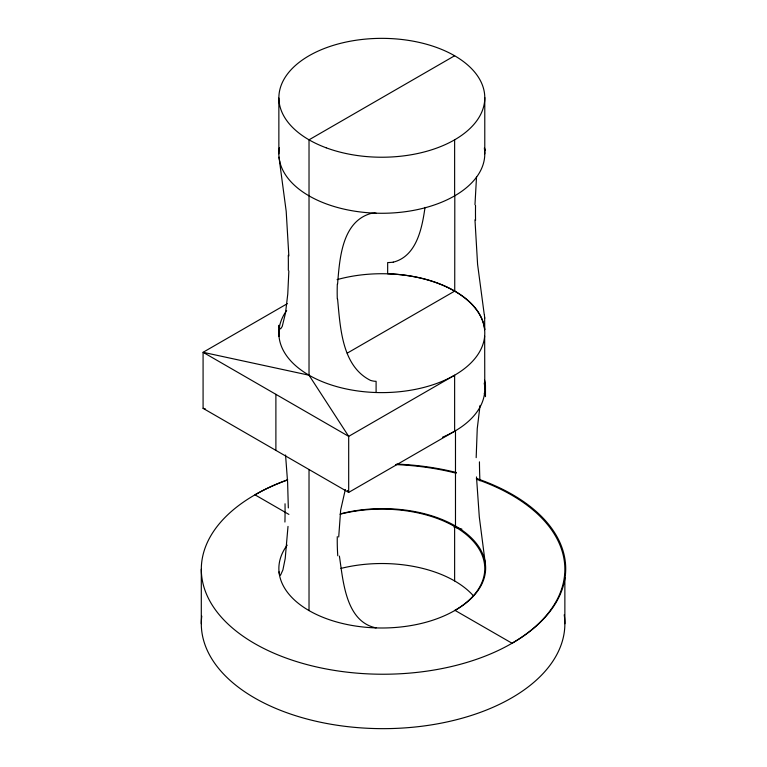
<?xml version="1.0" encoding="UTF-8"?>
<svg xmlns="http://www.w3.org/2000/svg" width="767" height="767" viewBox="0 0 767 767"><rect width="100%" height="100%" fill="white"/><g stroke="black" fill="none" stroke-linecap="round" stroke-linejoin="round"><path stroke-width="1.15" d="M278.862 153.831L278.862 98.051M454.735 291.096L454.802 195.412M476.173 457.65L477.247 428.638L480.056 405.446M338.707 537.015L340.673 510.017L345.323 489.509M288.852 270.962L287.769 294.029L285.516 312.994L282.237 326.435L280.588 328.909L279.495 327.845M474.974 204.751L476.537 176.659M288.008 526.411L285.209 558.52L282.898 569.948L280.501 575.231L279.514 574.454L279.025 571.866M337.585 284.058C339.599 259.342 341.756 222.085 370.49 213.581A19.357 13.566 4.6 0 1 374.641 213.13M425.023 207.378C422.099 227.904 416.769 256.216 393.279 262.161M454.63 610.59L455.483 610.091A102.96 59.443 0 0 0 467.544 534.407A102.96 59.443 0 0 0 340.864 513.746M454.994 610.369L512.049 643.245A181.779 104.954 0 0 0 476.326 478.407M454.63 55.761L309.024 139.824L309.024 375.207L348.688 436.365L348.688 492.414L454.63 431.246L454.63 375.207L348.688 436.365L203.082 352.302L203.082 408.341L348.688 492.414L347.451 490.497M287.337 303.655L203.082 352.302L309.024 375.207M347.23 353.146L454.63 291.144M374.651 213.178L376.098 213.188M389.118 262.554L387.671 262.544L387.661 273.761A102.96 59.395 0 0 1 484.734 329.8L484.648 317.711M376.098 627.905C345.581 621.625 343.156 580.82 339.397 556.085M203.082 408.341L205.297 408.821M484.274 393.203L485.473 396.625L485.473 385.418A102.96 59.443 0 0 0 484.543 380.106M288.891 514.408L254.97 494.82A181.779 104.954 0 0 1 287.702 479.749M279.495 161.041L286.196 211.318L288.852 255.929M484.274 314.691L477.592 264.404L474.965 219.784M484.773 149.594L484.859 150.39A102.96 59.395 0 0 0 484.533 147.906M279.111 326.061L279.025 325.275L279.025 336.483M485.473 564.752L479.298 516.948L476.489 476.93M279.025 157.139L279.111 158.021M285.554 455.004L287.615 482.385L288.325 507.927M337.585 299.092C340.327 327.087 341.689 365.984 370.49 380.384A19.357 17.545 7.6 0 0 374.651 381.247L376.098 381.314L376.098 392.522M484.667 335.994L484.782 389.214M564.867 577.599L564.867 623.734M484.782 97.534L484.782 153.831M455.483 430.383L455.483 526.028M454.63 139.824L454.63 195.863M454.63 526.526L454.63 580.935M309.024 469.509L309.024 610.59M275.89 394.334L275.89 450.382M201.299 569.248L201.299 623.667M479.921 480.823A296.158 97.16 75.7 0 1 479.442 461.849M396.635 464.093A181.779 104.954 0 0 1 456.307 472.51M476.422 479.222A181.779 104.954 0 0 1 522.298 636.773A181.779 104.954 0 0 1 245.593 637.933A181.779 104.954 0 0 1 287.481 480.017M395.532 464.581A181.779 104.954 0 0 1 456.24 473.201M340.011 514.235A102.96 59.443 0 0 1 483.718 560.035A102.96 59.443 0 0 1 368.428 627.492A102.96 59.443 0 0 1 287.194 545.136M337.768 555.759A296.158 221.5 37.3 0 1 337.279 536.632M285.036 503.785A296.158 97.409 75.8 0 1 284.921 522.049M340.932 568.414A102.96 59.443 0 0 1 473.431 595.844M564.215 614.808A181.779 104.954 0 0 1 384.19 728.65A181.779 104.954 0 0 1 201.779 616.083M453.949 527.054A181.779 104.954 0 0 1 461.887 529.125M484.226 383.078A102.96 59.443 0 0 1 442.482 437.248M337.096 279.629A102.96 59.443 0 0 1 483.315 323.175A102.96 59.443 0 0 1 370.394 392.244A102.96 59.443 0 0 1 286.657 310.491M484.399 148.712A102.96 59.443 0 0 1 380.94 213.274A102.96 59.443 0 0 1 279.418 147.695M337.298 299.015A290.348 213.552 39.9 0 1 337.327 283.982M279.476 327.969A19.357 2.915 -83.2 0 1 279.083 326.243M288.277 255.267A290.348 102.979 74.4 0 1 288.306 270.272M279.629 161.578A19.357 1.064 79.8 0 1 279.246 158.577M484.408 315.218A19.357 1.15 79.6 0 1 484.773 318.238M475.55 220.445A290.348 103.094 74.5 0 1 475.53 205.441M484.37 147.945A19.357 2.867 -83.6 0 1 484.734 149.786M393.26 262.113A19.357 13.49 4.5 0 1 389.109 262.506M326.176 147.801A102.96 59.443 0 0 0 484.667 100.611A102.96 59.443 0 0 0 334.633 44.965A102.96 59.443 0 0 0 326.176 147.801"/></g></svg>
